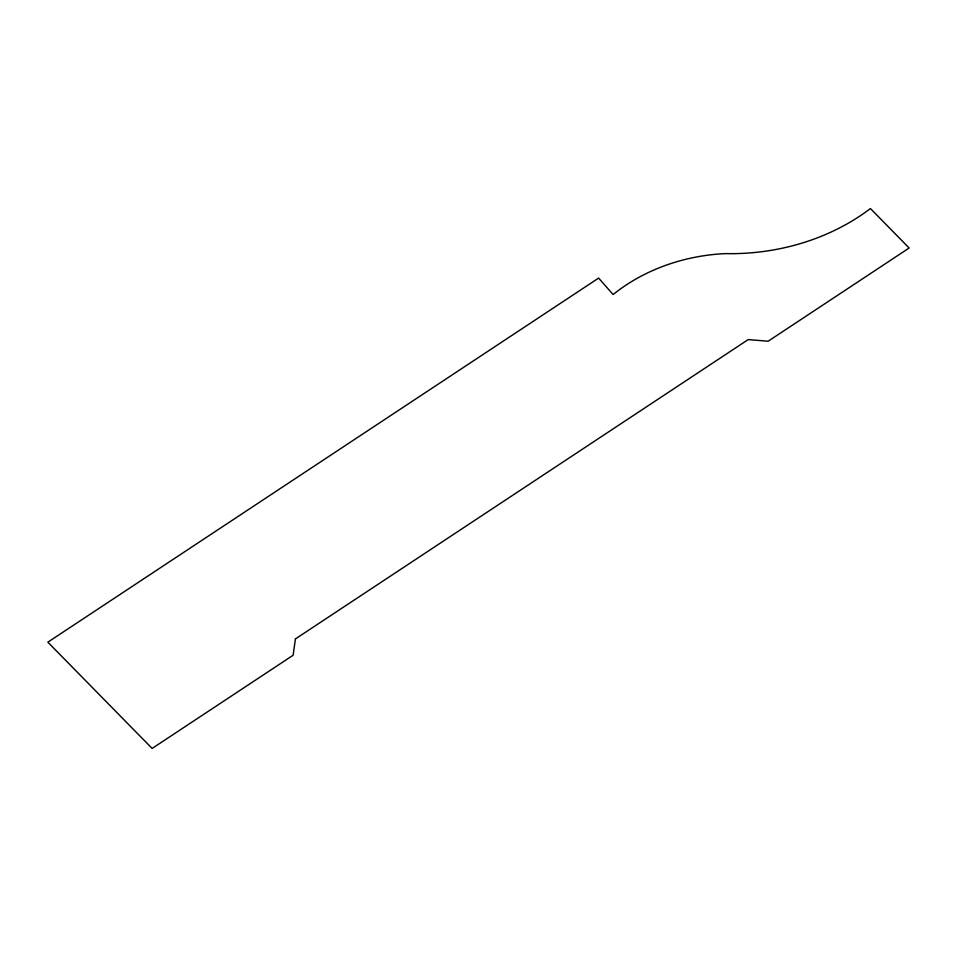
<?xml version="1.0" encoding="UTF-8"?>
<svg xmlns="http://www.w3.org/2000/svg" width="957" height="957" viewBox="0 0 957 957"><rect width="100%" height="100%" fill="white"/><g stroke="black" fill="none" stroke-linecap="round" stroke-linejoin="round"><path stroke-width="1.44" d="M295.438 638.905L293.117 655.246L152.127 748.446L47.85 642.183L598.615 278.092L613.126 294.529A171.243 139.925 -2.4 0 1 725.274 253.605A202.358 165.358 -2.4 0 0 870.427 208.554L909.15 248.007L768.16 341.218L748.207 339.591L295.438 638.905"/></g></svg>
